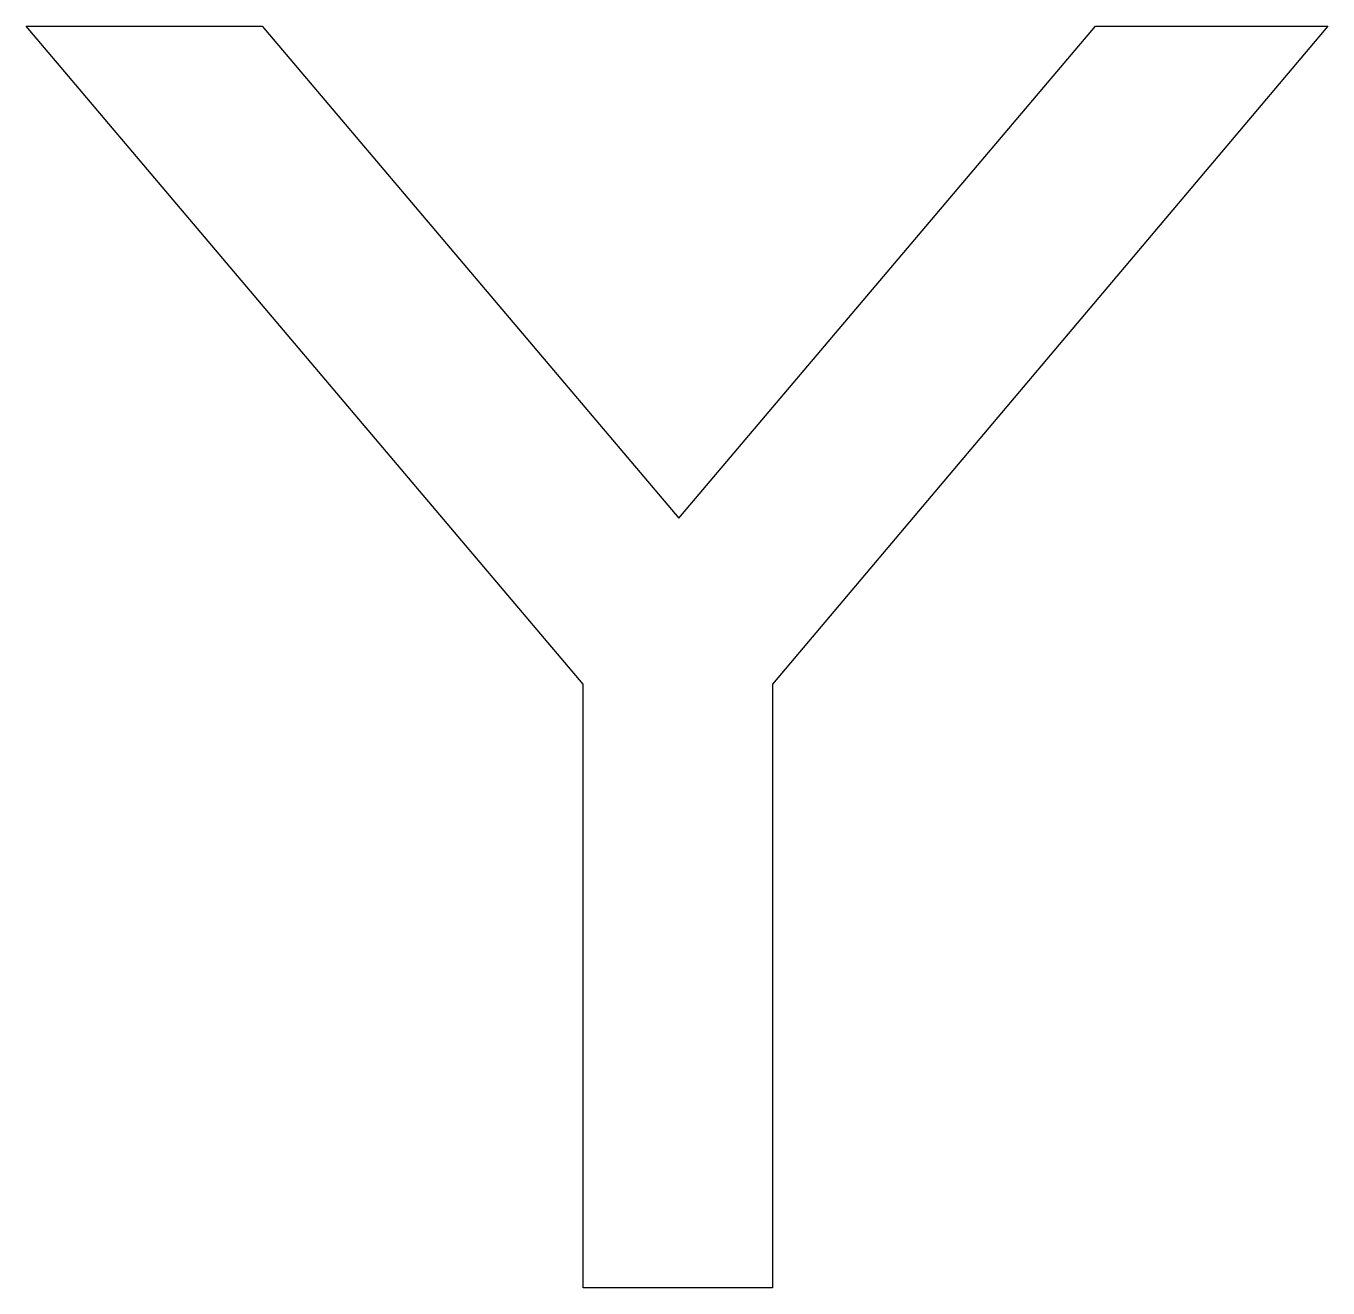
# Model space of a CAD drawing. Header units: metres. Extents: x 0 to 51.6, y 0 to 50.
import ezdxf

# ---------------------------------------------------------------- set-up
doc = ezdxf.new("R2010")
doc.units = ezdxf.units.M

msp = doc.modelspace()

# ---------------------------------------------------------------- linework, layer by layer
msp.add_lwpolyline([(51.571, 50), (29.571, 23.929), (29.571, 0), (22.071, 0), (22.071, 23.929), (0, 50), (9.357, 50), (25.857, 30.5), (42.357, 50), (51.571, 50)])

doc.saveas('drawing.dxf')
